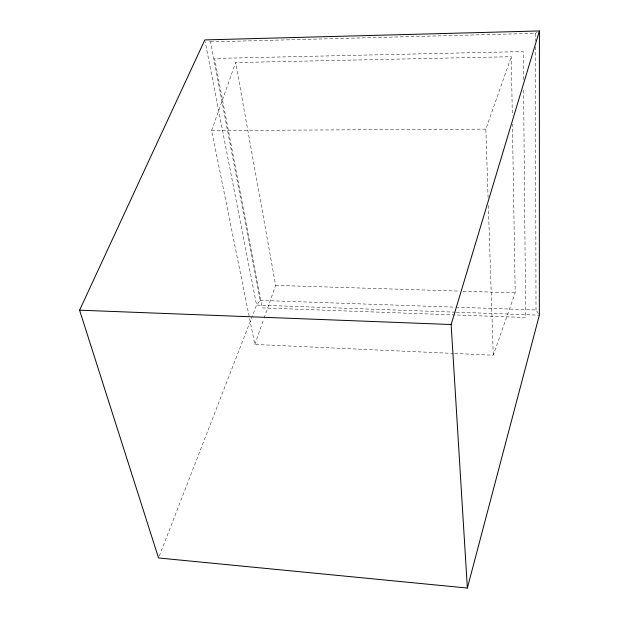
<?xml version="1.0" encoding="UTF-8"?>
<svg xmlns="http://www.w3.org/2000/svg" width="619" height="619" viewBox="0 0 619 619"><rect width="100%" height="100%" fill="white"/><g stroke="black" fill="none" stroke-linecap="round" stroke-linejoin="round"><path stroke-width="0.46" stroke-dasharray="3.1 2.32" d="M454.648 353.472L493.258 355.213L515.186 292.826L512.431 124.171M453.681 353.426L254.827 344.466L211.636 130.555L235.63 62.565L511.325 56.708L512.284 115.498M254.827 344.466L263.795 319.017M264.112 318.112L275.648 285.39L235.63 62.565M488.097 197.724L485.853 129.123L511.325 56.708M159.245 556.164L256.591 305.051L260.173 300.401L210.506 41.875L208.077 41.032M210.506 41.875L535.412 33.333L537.013 32.381M211.636 130.555L485.853 129.123M275.648 285.39L459.166 291.085M463.027 291.209L515.186 292.826M260.173 300.401L454.988 307.156M455.955 307.194L536 309.964L538.391 313.686M455.391 312.169L256.591 305.051L205.198 41.806M456.358 312.2L539.35 315.172M488.352 205.454L493.258 355.213M523.473 79.565L523.21 51.563L214.569 58.449L262.363 307.914L525.686 317.501L523.566 89.221M535.412 33.333L535.427 41.047M535.443 46.827L536 309.964"/><path stroke-width="0.93" d="M539.412 30.95L539.35 315.172L467.36 588.05L158.549 557.967L79.588 310.181L204.835 39.91L539.412 30.95L451.135 324.526L467.36 588.05M79.588 310.181L451.135 324.526"/></g></svg>
